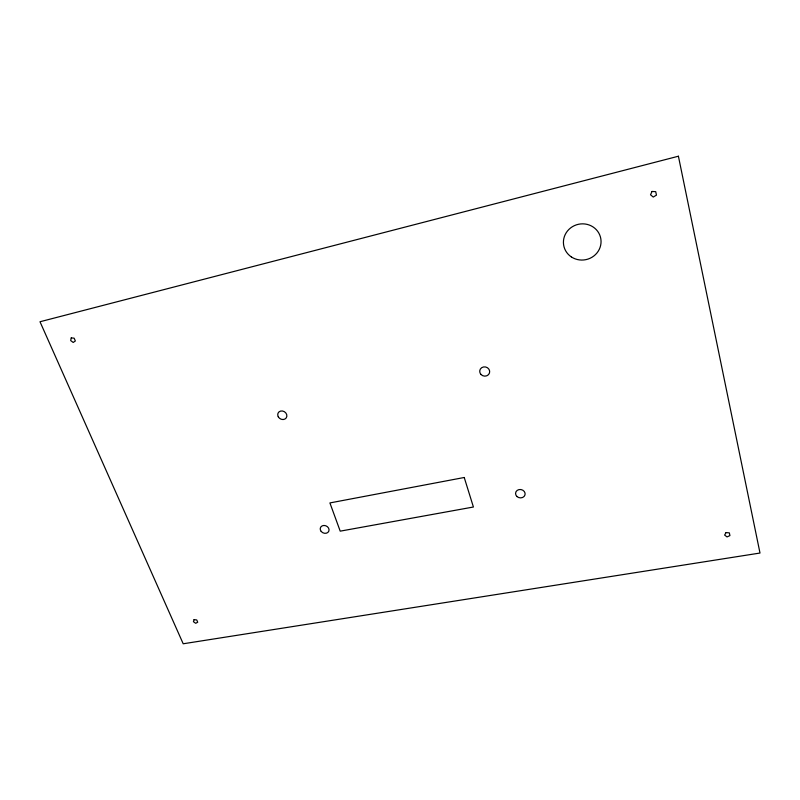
<?xml version="1.0" encoding="UTF-8"?>
<svg xmlns="http://www.w3.org/2000/svg" width="800" height="800" viewBox="0 0 800 800"><rect width="100%" height="100%" fill="white"/><g stroke="black" fill="none" stroke-linecap="round" stroke-linejoin="round"><path stroke-width="1.2" d="M71.24 337.92L70.68 340.58L73.22 342.46L75.35 340.97L74.13 338.16L71.24 337.92M194.08 619.63L193.44 621.7L195.68 623.3L197.72 622.22L196.73 619.95L194.08 619.63M652.04 191.46L650.53 194.79L653.25 197.05L656.46 195.12L655.71 191.66L652.04 191.46M726.07 532.56L724.63 535.06L727.02 536.93L729.93 535.59L729.35 532.89L726.07 532.56M678.41 156.22L40 321.75L183.2 643.78L760 553.04L678.41 156.22M464.23 477.49L329.91 502.93L340.21 531.15L473.41 507.01L464.23 477.49M571.38 256.94A18.86 18.07 -13 0 0 600.98 243.26A18.86 18.07 -13 0 0 574.34 225.66A18.86 18.07 -13 0 0 571.38 256.94M517.06 496.6A4.82 4.19 10.7 0 0 525.01 494.86A4.82 4.19 10.7 0 0 518.96 489.6A4.82 4.19 10.7 0 0 517.06 496.6M321.19 531.43A4.54 3.8 24.6 0 0 328.76 531.3A4.54 3.8 24.6 0 0 323.95 525.46A4.54 3.8 24.6 0 0 321.19 531.43M278.23 416.73A4.76 4.12 32 0 0 286.17 418A4.76 4.12 32 0 0 282.49 411A4.76 4.12 32 0 0 278.23 416.73M481.07 374.55A5.01 4.61 14.4 0 0 489.48 373A5.01 4.61 14.4 0 0 483.53 366.95A5.01 4.61 14.4 0 0 481.07 374.55"/></g></svg>
